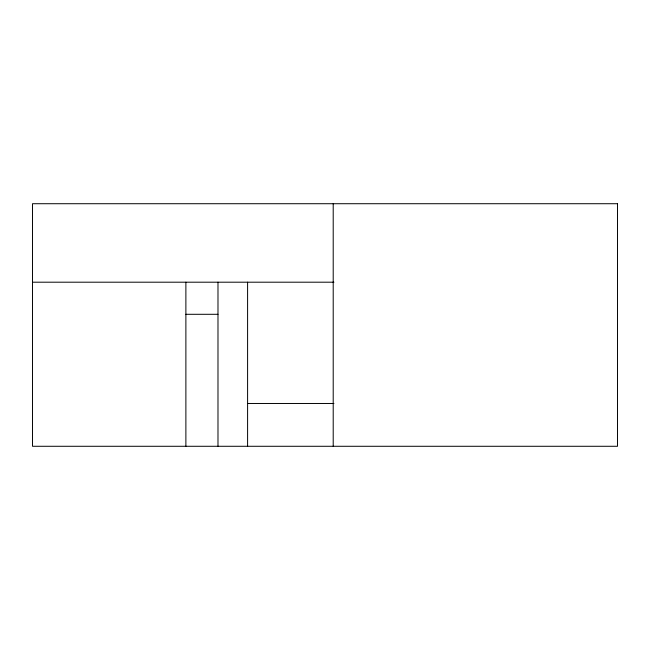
<?xml version="1.0" encoding="UTF-8"?>
<svg xmlns="http://www.w3.org/2000/svg" width="650" height="650" viewBox="0 0 650 650"><rect width="100%" height="100%" fill="white"/><g stroke="black" fill="none" stroke-linecap="round" stroke-linejoin="round"><path stroke-width="0.97" d="M32.5 282.197L333.938 282.197M185.884 314.299L217.986 314.299M247.666 403.479L333.938 403.479M333.206 203.718L333.206 446.282M247.593 282.197L247.593 446.282M217.986 282.197L217.986 446.282M185.884 282.197L185.884 446.282M617.5 203.718L32.5 203.718L32.5 446.282L617.5 446.282L617.5 203.718"/></g></svg>
